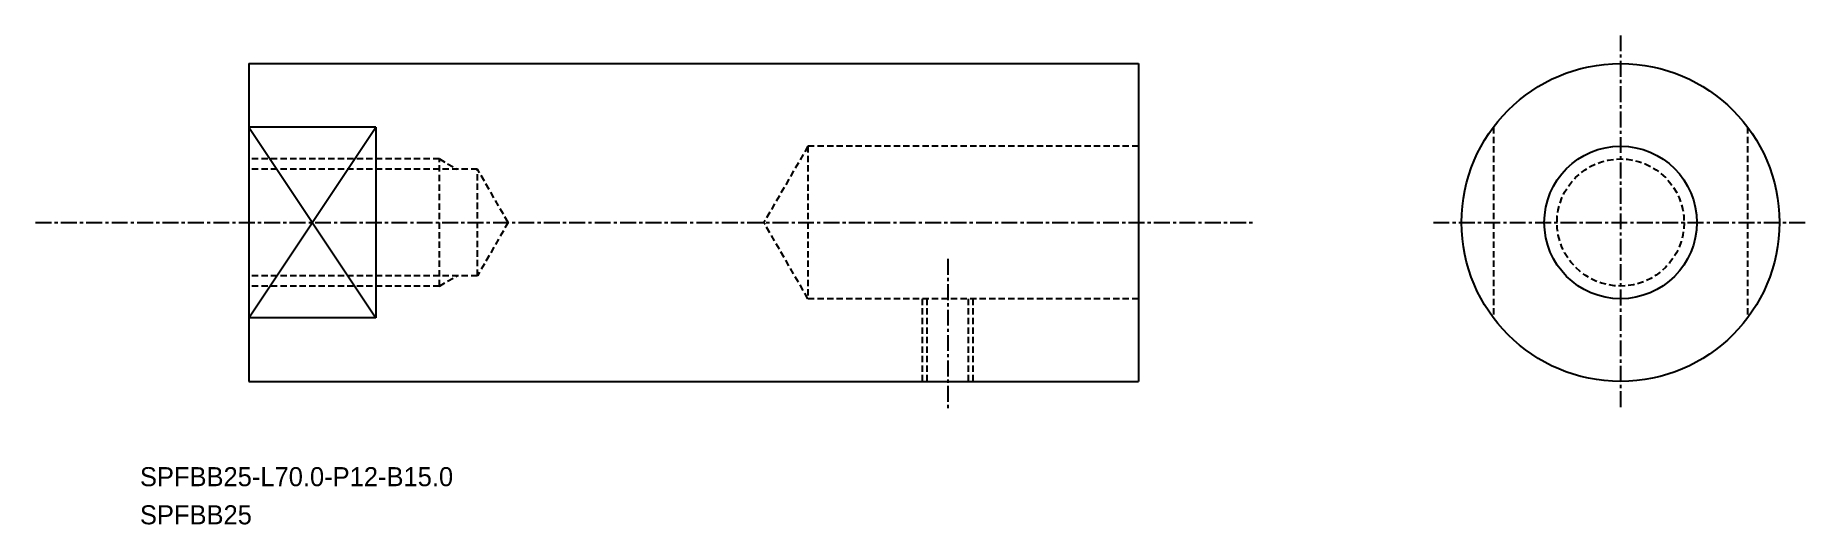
# Model space of a CAD drawing. Extents: x -1377 to -1237, y -667 to -629.
import ezdxf

# ---------------------------------------------------------------- set-up
doc = ezdxf.new("R2010")
doc.units = 0
doc.linetypes.add('CENTER', pattern=[2, 1.25, -0.25, 0.25, -0.25])
doc.linetypes.add('DASHED', pattern=[0.75, 0.5, -0.25])
doc.layers.get('0').update_dxf_attribs({"linetype": 'CONTINUOUS'})
doc.layers.add('CENTER', color=1, linetype='CENTER')

msp = doc.modelspace()

# ---------------------------------------------------------------- linework, layer by layer
for p, q in [((-1359.9, -631.2), (-1359.9, -656.2)), ((-1289.9, -631.2), (-1289.9, -656.2)), ((-1349.9, -636.2), (-1359.9, -636.2)), ((-1349.9, -636.2), (-1349.9, -651.2)), ((-1349.9, -651.2), (-1359.9, -651.2))]:
    msp.add_line(p, q)
at = {"color": 7, "linetype": 'CONTINUOUS'}
for p, q in [((-1359.9, -631.2), (-1289.9, -631.2)), ((-1359.9, -656.2), (-1289.9, -656.2))]:
    msp.add_line(p, q, dxfattribs=at)
at = {"color": 3}
for p, q in [((-1359.9, -636.2), (-1349.9, -651.2)), ((-1359.9, -651.2), (-1349.9, -636.2))]:
    msp.add_line(p, q, dxfattribs=at)
at = {"color": 3, "linetype": 'DASHED'}
for p, q in [((-1261.97, -636.2), (-1261.97, -651.2)), ((-1241.97, -636.2), (-1241.97, -651.2)), ((-1315.9, -637.7), (-1319.37, -643.7)), ((-1315.9, -637.7), (-1315.9, -649.7)), ((-1289.9, -637.7), (-1315.9, -637.7)), ((-1344.9, -638.7), (-1359.9, -638.7)), ((-1341.9, -639.51), (-1359.9, -639.51)), ((-1344.9, -638.7), (-1343.5, -639.51)), ((-1344.9, -648.7), (-1344.9, -638.7)), ((-1339.49, -643.7), (-1341.9, -639.51)), ((-1341.9, -647.89), (-1341.9, -639.51)), ((-1339.49, -643.7), (-1341.9, -647.89)), ((-1315.9, -649.7), (-1319.37, -643.7)), ((-1341.9, -647.89), (-1359.9, -647.89)), ((-1344.9, -648.7), (-1343.5, -647.89)), ((-1344.9, -648.7), (-1359.9, -648.7)), ((-1289.9, -649.7), (-1315.9, -649.7)), ((-1306.9, -656.2), (-1306.9, -649.7)), ((-1306.52, -656.2), (-1306.52, -649.7)), ((-1303.28, -656.2), (-1303.28, -649.7)), ((-1302.9, -656.2), (-1302.9, -649.7))]:
    msp.add_line(p, q, dxfattribs=at)
at = {"linetype": 'CONTINUOUS'}
msp.add_circle((-1251.97, -643.7), 12.5, dxfattribs=at)
msp.add_circle((-1251.97, -643.7), 6)
at = {"color": 3, "linetype": 'DASHED'}
msp.add_circle((-1251.97, -643.7), 5, dxfattribs=at)
at = {"color": 7, "linetype": 'CONTINUOUS'}
for p in [(-1359.9, -643.7), (-1304.9, -656.2)]:
    msp.add_point(p, dxfattribs=at)
at = {"layer": 'CENTER', "color": 1, "linetype": 'CENTER'}
for p, q in [((-1251.97, -628.98), (-1251.97, -658.41)), ((-1376.68, -643.7), (-1280.9, -643.7)), ((-1266.69, -643.7), (-1237.26, -643.7))]:
    msp.add_line(p, q, dxfattribs=at)
at = {"layer": 'CENTER'}
msp.add_line((-1304.9, -646.56), (-1304.9, -658.47), dxfattribs=at)

# ---------------------------------------------------------------- texts
for s, p in [('SPFBB25-L70.0-P12-B15.0', (-1368.46, -664.45)), ('SPFBB25', (-1368.46, -667.45))]:
    msp.add_text(s, height=1.5).set_placement(p)

doc.saveas('drawing.dxf')
